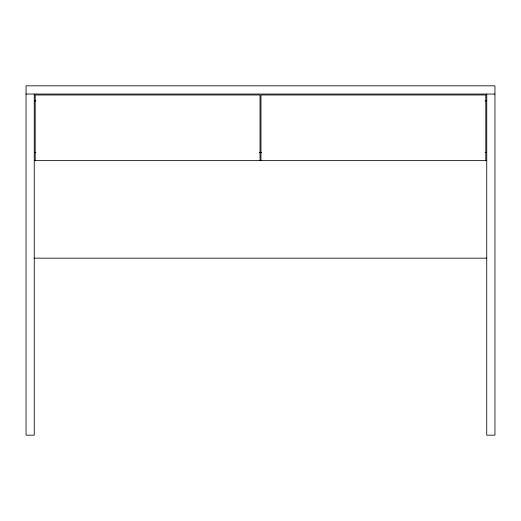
<?xml version="1.0" encoding="UTF-8"?>
<svg xmlns="http://www.w3.org/2000/svg" width="521" height="521" viewBox="0 0 521 521"><rect width="100%" height="100%" fill="white"/><g stroke="black" fill="none" stroke-linecap="round" stroke-linejoin="round"><path stroke-width="0.78" d="M26.05 94.041L494.95 94.041M34.256 100.84L35.884 100.84M485.116 100.84L486.744 100.84M34.256 152.419L35.884 152.419M259.38 152.419L261.62 152.419M485.116 152.419L486.744 152.419M34.256 160.624L486.744 160.624M34.256 258.155L486.744 258.155M486.744 94.041L486.744 435.165L494.95 435.165L494.95 85.835L26.05 85.835L26.05 435.165L34.256 435.165L34.256 94.041M485.806 160.624L485.806 94.978L260.969 94.978L260.969 160.624M260.031 160.624L260.031 94.978L35.194 94.978L35.194 160.624"/></g></svg>
